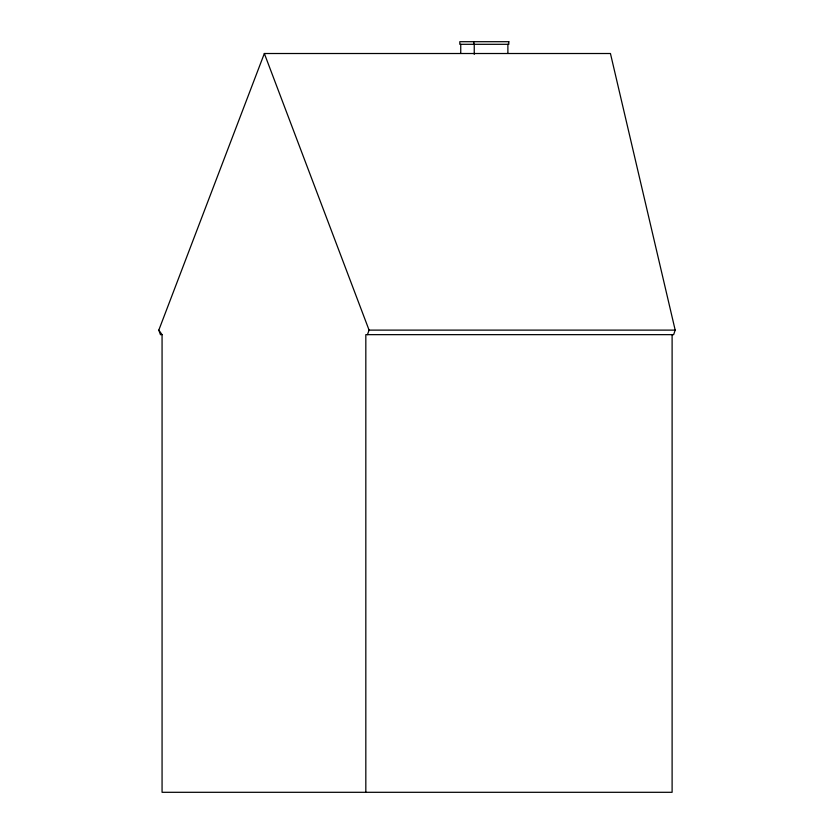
<?xml version="1.0" encoding="UTF-8"?>
<svg xmlns="http://www.w3.org/2000/svg" width="834" height="834" viewBox="0 0 834 834"><rect width="100%" height="100%" fill="white"/><g stroke="black" fill="none" stroke-linecap="round" stroke-linejoin="round"><path stroke-width="1.25" d="M672.11 334.653L672.11 792.3L162.067 792.3L162.067 334.653L160.441 334.653L158.814 330.118L264.347 53.512L610.446 53.512L675.186 330.118L673.643 334.653L365.824 334.653L365.824 792.3M367.45 334.653L369.076 330.118L264.347 53.512M369.076 330.118L675.186 330.118M158.814 330.118L162.067 334.653M507.885 44.306L507.885 53.355M474.244 44.306L474.244 54.356M473.837 41.7L473.837 44.306M460.743 44.306L460.743 53.386M508.823 41.7L459.805 41.7L459.805 44.306L508.823 44.306L508.823 41.7"/></g></svg>
